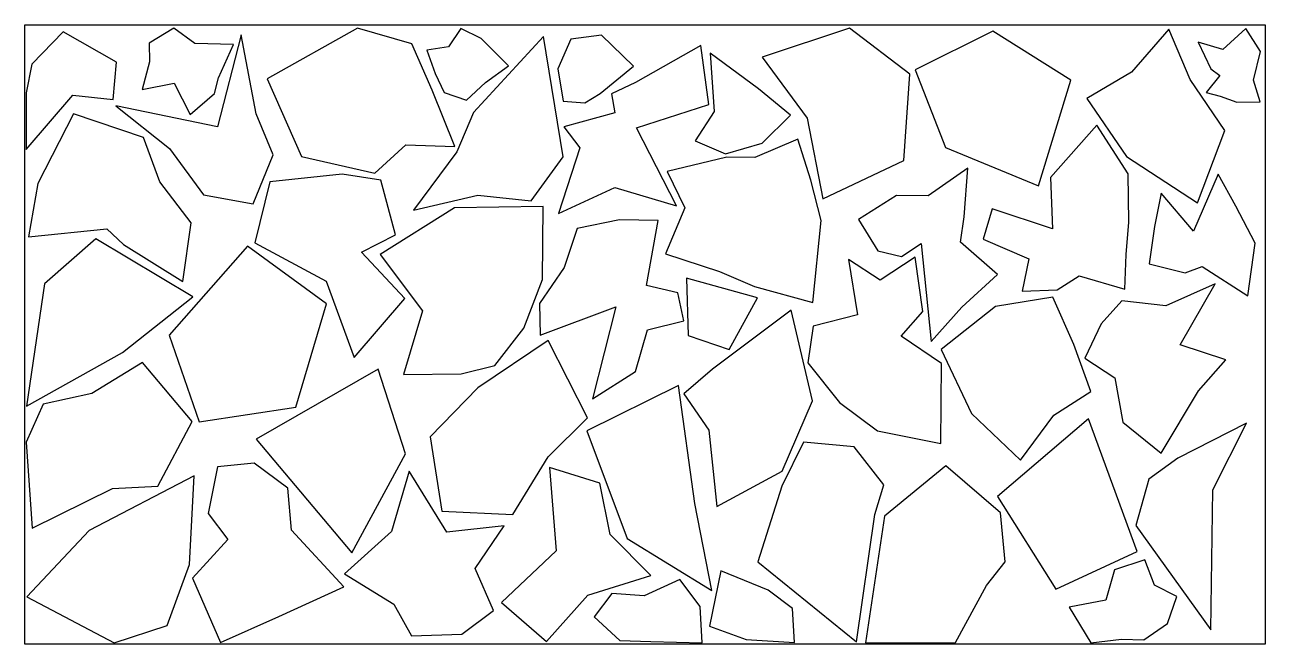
# Model space of a CAD drawing. Header units: metres. Extents: x 0 to 1998, y 0 to 998.
import ezdxf

# ---------------------------------------------------------------- set-up
doc = ezdxf.new("R2010")
doc.units = ezdxf.units.M

msp = doc.modelspace()

# ---------------------------------------------------------------- linework, layer by layer
for points in [[(0, 0), (0, 997.9), (1997.9, 997.9), (1997.9, 0), (0, 0)], [(11.3, 934.5), (2.2, 888.4), (2, 797.1), (77.6, 884.8), (142.5, 877.5), (147.5, 937.5), (61.9, 986.5), (11.3, 934.5)], [(348.7, 981.8), (310.6, 833.6), (146.6, 867.5), (233.2, 798.8), (287.8, 724), (367.6, 709.5), (400.3, 788.3), (372.9, 854.2), (348.7, 981.8)], [(336.2, 966.3), (274, 968), (240.1, 992.4), (200.3, 968.3), (200.8, 938.5), (188.8, 893.4), (240.6, 904), (266.4, 853.5), (305.5, 887.1), (312.2, 912.7), (336.2, 966.3)], [(656.3, 892.5), (623.3, 967.3), (535.9, 992.6), (390.6, 911.1), (445.5, 785.5), (564, 758.7), (613.6, 804.6), (692.7, 801.7), (656.3, 892.5)], [(702.5, 992.2), (682.6, 962.6), (647.6, 957), (660.9, 919.5), (675.4, 888.6), (711.6, 876.7), (741.9, 905.2), (778.9, 931.8), (735.2, 975.8), (702.5, 992.2)], [(926.7, 887), (980.3, 931), (929, 981.1), (879.6, 974.7), (858.3, 927.2), (867.4, 875), (902.1, 872.2), (926.7, 887)], [(1187.7, 945.8), (1260.1, 847.7), (1285.4, 717.7), (1415.9, 779.1), (1425.3, 918.6), (1328.3, 992.5), (1187.7, 945.8)], [(1632.5, 738.7), (1684.6, 908.8), (1559.2, 987.5), (1434.3, 925.1), (1482.8, 800.1), (1632.5, 738.7)], [(1889, 711.3), (1932.9, 827.7), (1877.2, 909.9), (1842.8, 991), (1782.4, 921.6), (1710.6, 879.4), (1774.5, 785.5), (1889, 711.3)], [(1979.1, 908.7), (1990.5, 955.1), (1966.5, 991.7), (1929.8, 958.2), (1889.7, 969.7), (1910.4, 926.8), (1924.8, 916.2), (1903, 888.8), (1925.5, 882.9), (1952, 873), (1989.7, 873.6), (1979.1, 908.7)], [(815.6, 714.4), (867.3, 785.4), (835.6, 978.9), (722.8, 856.6), (695.9, 793.5), (625.9, 699.1), (729.8, 723.5), (815.6, 714.4)], [(1049.6, 706.3), (985.4, 831.9), (1101.8, 869.3), (1088.9, 964.5), (983.5, 905.1), (944.8, 886.5), (950.1, 855.9), (868.3, 833.4), (893.9, 799.6), (859.7, 693.7), (950.4, 736), (1049.6, 706.3)], [(1104, 952), (1110.4, 858.4), (1079.6, 810.7), (1128.5, 789.9), (1187.5, 807.3), (1233.3, 852.3), (1182, 894.5), (1104, 952)], [(254.4, 584.1), (268.1, 679.1), (217.5, 744.8), (191.4, 816.6), (78.6, 854.7), (21.1, 742.1), (6.1, 656.1), (131.9, 669.3), (159, 643.8), (254.4, 584.1)], [(1771.6, 572.2), (1773.9, 627.6), (1778.1, 679.8), (1777, 757.6), (1726.5, 836.2), (1651.9, 751.9), (1655.5, 669.1), (1558, 701.6), (1543.4, 652.8), (1617, 621.1), (1606.3, 568.9), (1662.6, 570.8), (1698.1, 593.5), (1771.6, 572.2)], [(1175.7, 784.1), (1130.7, 784.5), (1034.5, 761.8), (1063, 703.2), (1031.9, 628.9), (1119.1, 600.3), (1175.4, 576.4), (1269.4, 550.5), (1282.5, 682.5), (1266, 747.7), (1244.9, 813.8), (1175.7, 784.1)], [(1509.5, 543.2), (1566.7, 595.6), (1507.1, 647.5), (1513.2, 688.5), (1518.9, 766.7), (1455, 722.3), (1403.8, 722.9), (1343, 684.3), (1373.9, 633.6), (1412.3, 624.8), (1443.7, 645.3), (1460.1, 487.7), (1509.5, 543.2)], [(542.1, 631.7), (597, 659.5), (573.6, 747.4), (511, 757), (394.4, 744.9), (370.3, 646.5), (485.6, 585), (530.3, 462.1), (612.1, 556.7), (542.1, 631.7)], [(1922.3, 757.2), (1882.2, 665.5), (1830.1, 726.6), (1819.7, 672.9), (1811.1, 613), (1869, 598.2), (1896.6, 608.5), (1969.9, 561.1), (1981.7, 646.2), (1950.4, 705.6), (1922.3, 757.2)], [(640.7, 537), (609.9, 434.6), (702.7, 435.8), (757.2, 449.1), (803.8, 509.4), (833.6, 587.7), (834.7, 705.2), (692.2, 703.2), (572.2, 627.6), (640.7, 537)], [(828.8, 549), (830.3, 497.8), (951.8, 543.7), (914.2, 395.4), (983.6, 439.3), (1002.8, 506.7), (1061.4, 520.7), (1052.1, 566), (1001.6, 577.9), (1020.3, 682.6), (957.9, 683.6), (889.7, 669.5), (868.9, 606.7), (828.8, 549)], [(31.8, 580.4), (2.6, 383.5), (157.3, 469.7), (270.7, 559.7), (114.4, 653), (31.8, 580.4)], [(232.3, 497.7), (281.1, 358.3), (436.3, 381.7), (486.2, 548.2), (358.5, 641.3), (232.3, 497.7)], [(1377.6, 586.5), (1326.9, 619.6), (1341, 530.5), (1269.7, 512.5), (1261.4, 453.5), (1312.1, 389.5), (1373.4, 343.8), (1475.7, 323.3), (1476.7, 452.1), (1411.4, 496), (1446.5, 535.8), (1433.9, 623.4), (1377.6, 586.5)], [(1134.6, 474.7), (1180.3, 558.1), (1065.8, 589.6), (1068.3, 497.5), (1134.6, 474.7)], [(1837.8, 544.9), (1767.2, 553.2), (1733.8, 516.4), (1707.6, 460.9), (1755.9, 429.1), (1768.5, 357.6), (1830.4, 307.8), (1890.3, 408), (1934.3, 457.9), (1860.7, 482.5), (1917.1, 580.5), (1837.8, 544.9)], [(1563.5, 544), (1476, 475), (1524.9, 371.7), (1603.7, 296.3), (1657.5, 368.9), (1716.8, 407.1), (1689.5, 482.7), (1655.7, 559.2), (1563.5, 544)], [(1219.9, 278.5), (1268.7, 392.2), (1234.5, 538.3), (1107.6, 443.1), (1061.7, 403.4), (1101.9, 344.9), (1114.6, 221.7), (1219.9, 278.5)], [(671.8, 214.3), (786.3, 209.1), (842.9, 301.6), (906.1, 364.8), (843.1, 489.4), (729.8, 412.8), (652.7, 334.2), (671.8, 214.3)], [(107.8, 403.7), (29.8, 386.5), (2, 325.5), (11.7, 187.1), (141.1, 251), (214.4, 254.8), (269.5, 359), (189.8, 453.9), (107.8, 403.7)], [(613.1, 306.6), (569.1, 443.2), (372.8, 330.1), (526.7, 147.3), (613.1, 306.6)], [(1106.8, 86.7), (1079.2, 226.7), (1052.8, 416.7), (905.3, 343.6), (970.4, 170.4), (1106.8, 86.7)], [(1791.5, 149.6), (1713.2, 363), (1566.5, 237.9), (1660.5, 88.8), (1791.5, 149.6)], [(1789.3, 191.5), (1910.6, 23.3), (1913.3, 248.7), (1967.7, 356.3), (1857.1, 299.7), (1810.3, 266.1), (1789.3, 191.5)], [(1368.9, 209), (1383.5, 256.9), (1336, 317.9), (1254.2, 325.3), (1219.5, 254.5), (1180.8, 132.8), (1339.6, 3.8), (1368.9, 209)], [(429.6, 183.8), (423.9, 251.6), (369.4, 291.8), (310.5, 285.5), (295.3, 210.6), (327.2, 168.8), (270.2, 106.6), (315.1, 2.7), (409, 44.7), (514.1, 92.2), (429.6, 183.8)], [(855.6, 150.5), (767.7, 67.4), (840.1, 4.5), (906.9, 78.9), (1008.6, 110.9), (942.9, 177), (926.4, 259.4), (844.9, 284.7), (855.6, 150.5)], [(1354.2, 2), (1499.2, 2.5), (1549.1, 94.8), (1579.2, 132.7), (1571.6, 211.9), (1483.5, 287.4), (1384.7, 206.5), (1354.2, 2)], [(103.6, 183.4), (3.3, 76.1), (143.9, 2.2), (229.5, 29.9), (265.4, 128.4), (273, 271.5), (103.6, 183.4)], [(754.8, 54.4), (725.4, 121.9), (772.2, 190.9), (679.7, 180.6), (619.3, 279), (590.8, 181.3), (514.9, 113.5), (594.4, 64.5), (622.6, 13.5), (703.9, 16), (754.8, 54.4)], [(1766.4, 8.3), (1802.4, 6.8), (1840.7, 33.5), (1855.4, 77), (1819.5, 94.9), (1804.1, 136.1), (1755.2, 119.7), (1741, 70.9), (1682.2, 59.6), (1717.2, 2.1), (1766.4, 8.3)], [(958.5, 5.7), (1008.6, 4.5), (1091, 2.1), (1087.7, 60.6), (1054.9, 104.5), (997.5, 77.7), (945.7, 81.5), (916.9, 44), (958.5, 5.7)], [(1239.9, 2.8), (1236.3, 57.6), (1197.3, 87.3), (1121.3, 118), (1102.7, 29.1), (1162.1, 7.6), (1239.9, 2.8)]]:
    msp.add_lwpolyline(points)

doc.saveas('drawing.dxf')
